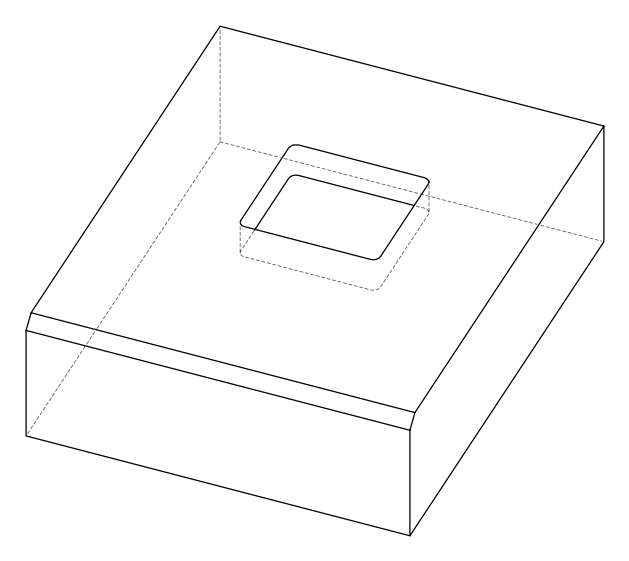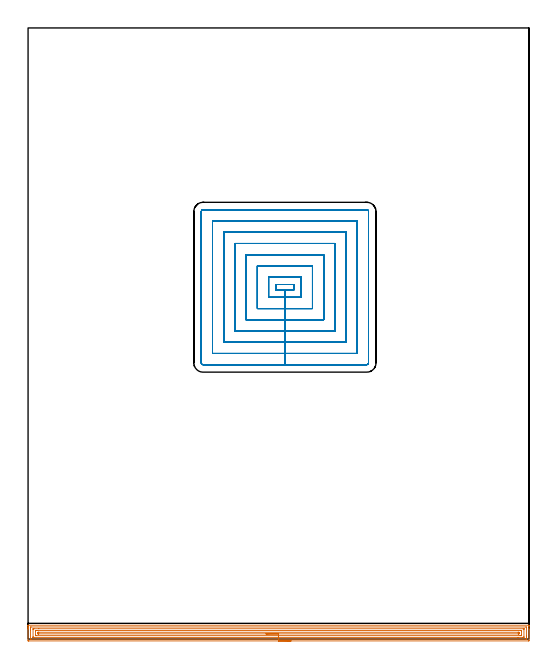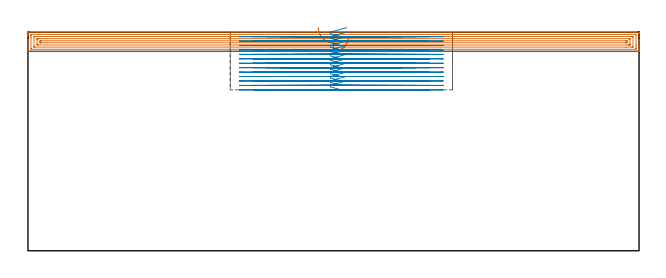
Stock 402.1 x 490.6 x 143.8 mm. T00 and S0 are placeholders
(PLAN: 2 operations, 1 tool changes, 74.9 min)
(1 AREA_MILL | FG_CHAMFER_SURFACE | UGT0205_001 | 16.31 min | 32023 mm3)
(2 MILL_RECTANGULAR_POCKET | POCKET_RECTANGULAR_STRAIGHT | NXT0201_011 | Follow Part, ap 3, ae 75% | 58.54 min | 753652 mm3)
(TOOL UGT0205_001 | Chamfer Mill 20 x 3 x 45 deg. | D20 FL50 Z2)
(TOOL NXT0201_011 | ENDMILL 12mm [2P460-1200-NA 1630] | D12 FL38 Z6)
(OP 1 AREA_MILL)
G17 G21 G94 G90
T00 M6
G54
G17 G0 G90 X211.05 Y-1.5 S1061 M3
G43 Z153.8 H0
Z141.2
G94 G1 X211.012 Z140.328 F250.
X210.898 Z139.463
X210.709 Z138.612
X210.447 Z137.78
X210.113 Z136.974
X209.71 Z136.2
X209.242 Z135.464
X208.71 Z134.772
X208.121 Z134.129
X207.478 Z133.54
X206.786 Z133.008
X206.05 Z132.54
X205.276 Z132.137
X204.47 Z131.803
X203.638 Z131.541
X202.786 Z131.352
X201.922 Z131.238
X201.05 Z131.2
X0.611
X0.251 Y-1.497 Z131.202
X0.01 Y-1.492 Z131.206
X0. Y-1.248 Z131.45
Y7.905 Z140.6
Y8.466 Z141.163
Y8.793 Z141.489
Y9.354 Z142.05
Y9.68 Z142.375
Y10.333 Z143.032
Y10.708 Z143.407
X0.007 Y11.068 Z143.76
X0.01 Y11.097 Z143.788
X0.164 Y11.1 Z143.8
X401.936
X402.09 Y11.097 Z143.788
X402.093 Y11.068 Z143.76
X402.1 Y10.708 Z143.407
Y10.333 Z143.032
Y9.68 Z142.375
Y8.466 Z141.163
Y7.905 Z140.6
Y-0.967 Z131.73
X402.098 Y-1.249 Z131.448
X402.09 Y-1.492 Z131.206
X401.847 Y-1.499 Z131.199
X201.05 Y-1.5 Z131.2
Y-0.086 Z132.614
X2.402
X2.01 Y-0.08 Z132.62
X2.001 Y0.313 Z133.013
X2. Y7.412 Z140.112
Y8.793 Z141.493
X2.001 Y9.185 Z141.885
X2.01 Y9.68 Z142.38
X2.391 Y9.686 Z142.386
X399.698
X400.09 Y9.68 Z142.38
X400.099 Y9.287 Z141.987
X400.1 Y2.582 Z135.282
Y0.807 Z133.507
X400.099 Y0.415 Z133.115
X400.09 Y-0.08 Z132.62
X399.709 Y-0.086 Z132.614
X201.05
Y1.328 Z134.028
X4.55
X4.182 Y1.33 Z134.03
X4.06 Y1.332 Z134.032
X4.023 Y1.335 Z134.035
X4.01 Y1.394 Z134.094
X4.004 Y1.514 Z134.214
X4.001 Y1.695 Z134.395
Y7.905 Z140.605
X4.002 Y8.084 Z140.784
X4.01 Y8.26 Z140.96
X4.182 Y8.264 Z140.964
X4.708 Y8.27 Z140.97
X8.65 Y8.271 Z140.971
X397.55
X397.918 Y8.27 Z140.97
X398.04 Y8.267 Z140.967
X398.077 Y8.265 Z140.965
X398.09 Y8.206 Z140.906
X398.096 Y8.086 Z140.786
X398.099 Y7.905 Z140.605
Y1.695 Z134.395
X398.098 Y1.516 Z134.216
X398.09 Y1.34 Z134.04
X397.918 Y1.335 Z134.035
X397.393 Y1.329 Z134.029
X393.447 Y1.328 Z134.028
X201.05
Y2.743 Z135.443
X6.698
X6.089 Y2.748 Z135.448
X6.024 Y2.749 Z135.449
X6.01 Y2.828 Z135.528
X6.006 Y3.031 Z135.731
X6. Y3.437 Z136.137
Y6.099 Z138.799
X6.001 Y6.558 Z139.258
X6.004 Y6.772 Z139.472
X6.007 Y6.825 Z139.525
X6.01 Y6.847 Z139.547
X6.027 Y6.85 Z139.55
X6.134 Y6.853 Z139.553
X6.861 Y6.857 Z139.557
X7.022
X395.402
X396.011 Y6.852 Z139.552
X396.075 Y6.85 Z139.55
X396.09 Y6.771 Z139.471
X396.094 Y6.569 Z139.269
X396.1 Y6.163 Z138.863
Y3.501 Z136.201
X396.099 Y3.042 Z135.742
X396.096 Y2.828 Z135.528
X396.093 Y2.775 Z135.475
X396.091 Y2.753 Z135.453
X396.073 Y2.75 Z135.45
X395.966 Y2.747 Z135.447
X395.239 Y2.743 Z135.443
X395.078
X201.05
Y4.157 Z136.857
X8.646
X8.445 Y4.158 Z136.858
X8.045 Y4.164 Z136.864
X8.009 Y4.166 Z136.866
X8.006 Y4.177 Z136.877
X8.002 Y4.208 Z136.908
X8. Y4.265 Z136.965
Y4.356 Z137.056
Y4.998 Z137.698
X8.004 Y5.244 Z137.944
X8.01 Y5.403 Z138.103
X8.013 Y5.436 Z138.136
X8.111 Y5.439 Z138.139
X8.245 Y5.442 Z138.142
X8.446 Y5.443 Z138.143
X8.646
X393.454
X393.655 Y5.442 Z138.142
X394.055 Y5.436 Z138.136
X394.091 Y5.434 Z138.134
X394.094 Y5.423 Z138.123
X394.098 Y5.392 Z138.092
X394.1 Y5.335 Z138.035
Y5.244 Z137.944
Y4.602 Z137.302
X394.096 Y4.356 Z137.056
X394.09 Y4.196 Z136.896
X394.087 Y4.164 Z136.864
X393.989 Y4.161 Z136.861
X393.855 Y4.158 Z136.858
X393.654 Y4.157 Z136.857
X393.454
X201.05
X200.178 Z136.895
X199.314 Z137.009
X198.462 Z137.198
X197.63 Z137.46
X196.824 Z137.794
X196.05 Z138.197
X195.314 Z138.665
X194.622 Z139.196
X193.979 Z139.786
X193.39 Z140.429
X192.858 Z141.121
X192.39 Z141.857
X191.987 Z142.631
X191.653 Z143.437
X191.391 Z144.269
X191.202 Z145.12
X191.088 Z145.985
X191.05 Z146.857
G0 Z153.8
M5
M2
(OP 2 MILL_RECTANGULAR_POCKET)
G17 G21 G94 G90
T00 M6
G54
G17 G0 G90 X209.776 Y284.6 S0 M3
G43 Z153.8 H1
Z146.8
G94 G1 X199.1 Z143.939 F250.
Y280.3 Z142.787
X206.2 Z140.885
X213.3 F500.
Y284.6
X199.1
Y280.3
X206.2
Y274.3
X219.3
Y290.6
X193.1
Y274.3
X206.2
Y265.3
X228.3
Y299.6
X184.1
Y265.3
X206.2
Y256.3
X237.3
Y308.6
X175.1
Y256.3
X206.2
Y247.3
X246.3
Y317.6
X166.1
Y247.3
X206.2
Y238.3
X255.3
Y326.6
X157.1
Y238.3
X206.2
Y229.3
X264.3
Y335.6
X148.1
Y229.3
X206.2
Y220.3
X272.
G3 X273.3 Y221.6 R1.3
G1 Y343.3
G3 X272. Y344.6 R1.3
G1 X140.4
G3 X139.1 Y343.3 R1.3
G1 Y221.6
G3 X140.4 Y220.3 R1.3
G1 X206.2
X207.2
G0 X209.776 Y284.6 Z143.885
G1 X199.1 Z141.024 F250.
Y280.3 Z139.872
X206.2 Z137.969
X213.3 F500.
Y284.6
X199.1
Y280.3
X206.2
Y274.3
X219.3
Y290.6
X193.1
Y274.3
X206.2
Y265.3
X228.3
Y299.6
X184.1
Y265.3
X206.2
Y256.3
X237.3
Y308.6
X175.1
Y256.3
X206.2
Y247.3
X246.3
Y317.6
X166.1
Y247.3
X206.2
Y238.3
X255.3
Y326.6
X157.1
Y238.3
X206.2
Y229.3
X264.3
Y335.6
X148.1
Y229.3
X206.2
Y220.3
X272.
G3 X273.3 Y221.6 R1.3
G1 Y343.3
G3 X272. Y344.6 R1.3
G1 X140.4
G3 X139.1 Y343.3 R1.3
G1 Y221.6
G3 X140.4 Y220.3 R1.3
G1 X206.2
X207.2
G0 X209.776 Y284.6 Z140.969
G1 X199.1 Z138.108 F250.
Y280.3 Z136.956
X206.2 Z135.054
X213.3 F500.
Y284.6
X199.1
Y280.3
X206.2
Y274.3
X219.3
Y290.6
X193.1
Y274.3
X206.2
Y265.3
X228.3
Y299.6
X184.1
Y265.3
X206.2
Y256.3
X237.3
Y308.6
X175.1
Y256.3
X206.2
Y247.3
X246.3
Y317.6
X166.1
Y247.3
X206.2
Y238.3
X255.3
Y326.6
X157.1
Y238.3
X206.2
Y229.3
X264.3
Y335.6
X148.1
Y229.3
X206.2
Y220.3
X272.
G3 X273.3 Y221.6 R1.3
G1 Y343.3
G3 X272. Y344.6 R1.3
G1 X140.4
G3 X139.1 Y343.3 R1.3
G1 Y221.6
G3 X140.4 Y220.3 R1.3
G1 X206.2
X207.2
G0 X209.776 Y284.6 Z138.054
G1 X199.1 Z135.193 F250.
Y280.3 Z134.041
X206.2 Z132.138
X213.3 F500.
Y284.6
X199.1
Y280.3
X206.2
Y274.3
X219.3
Y290.6
X193.1
Y274.3
X206.2
Y265.3
X228.3
Y299.6
X184.1
Y265.3
X206.2
Y256.3
X237.3
Y308.6
X175.1
Y256.3
X206.2
Y247.3
X246.3
Y317.6
X166.1
Y247.3
X206.2
Y238.3
X255.3
Y326.6
X157.1
Y238.3
X206.2
Y229.3
X264.3
Y335.6
X148.1
Y229.3
X206.2
Y220.3
X272.
G3 X273.3 Y221.6 R1.3
G1 Y343.3
G3 X272. Y344.6 R1.3
G1 X140.4
G3 X139.1 Y343.3 R1.3
G1 Y221.6
G3 X140.4 Y220.3 R1.3
G1 X206.2
X207.2
G0 X209.776 Y284.6 Z135.138
G1 X199.1 Z132.278 F250.
Y280.3 Z131.125
X206.2 Z129.223
X213.3 F500.
Y284.6
X199.1
Y280.3
X206.2
Y274.3
X219.3
Y290.6
X193.1
Y274.3
X206.2
Y265.3
X228.3
Y299.6
X184.1
Y265.3
X206.2
Y256.3
X237.3
Y308.6
X175.1
Y256.3
X206.2
Y247.3
X246.3
Y317.6
X166.1
Y247.3
X206.2
Y238.3
X255.3
Y326.6
X157.1
Y238.3
X206.2
Y229.3
X264.3
Y335.6
X148.1
Y229.3
X206.2
Y220.3
X272.
G3 X273.3 Y221.6 R1.3
G1 Y343.3
G3 X272. Y344.6 R1.3
G1 X140.4
G3 X139.1 Y343.3 R1.3
G1 Y221.6
G3 X140.4 Y220.3 R1.3
G1 X206.2
X207.2
G0 X209.776 Y284.6 Z132.223
G1 X199.1 Z129.362 F250.
Y280.3 Z128.21
X206.2 Z126.308
X213.3 F500.
Y284.6
X199.1
Y280.3
X206.2
Y274.3
X219.3
Y290.6
X193.1
Y274.3
X206.2
Y265.3
X228.3
Y299.6
X184.1
Y265.3
X206.2
Y256.3
X237.3
Y308.6
X175.1
Y256.3
X206.2
Y247.3
X246.3
Y317.6
X166.1
Y247.3
X206.2
Y238.3
X255.3
Y326.6
X157.1
Y238.3
X206.2
Y229.3
X264.3
Y335.6
X148.1
Y229.3
X206.2
Y220.3
X272.
G3 X273.3 Y221.6 R1.3
G1 Y343.3
G3 X272. Y344.6 R1.3
G1 X140.4
G3 X139.1 Y343.3 R1.3
G1 Y221.6
G3 X140.4 Y220.3 R1.3
G1 X206.2
X207.2
G0 X209.776 Y284.6 Z129.308
G1 X199.1 Z126.447 F250.
Y280.3 Z125.295
X206.2 Z123.392
X213.3 F500.
Y284.6
X199.1
Y280.3
X206.2
Y274.3
X219.3
Y290.6
X193.1
Y274.3
X206.2
Y265.3
X228.3
Y299.6
X184.1
Y265.3
X206.2
Y256.3
X237.3
Y308.6
X175.1
Y256.3
X206.2
Y247.3
X246.3
Y317.6
X166.1
Y247.3
X206.2
Y238.3
X255.3
Y326.6
X157.1
Y238.3
X206.2
Y229.3
X264.3
Y335.6
X148.1
Y229.3
X206.2
Y220.3
X272.
G3 X273.3 Y221.6 R1.3
G1 Y343.3
G3 X272. Y344.6 R1.3
G1 X140.4
G3 X139.1 Y343.3 R1.3
G1 Y221.6
G3 X140.4 Y220.3 R1.3
G1 X206.2
X207.2
G0 X209.776 Y284.6 Z126.392
G1 X199.1 Z123.532 F250.
Y280.3 Z122.379
X206.2 Z120.477
X213.3 F500.
Y284.6
X199.1
Y280.3
X206.2
Y274.3
X219.3
Y290.6
X193.1
Y274.3
X206.2
Y265.3
X228.3
Y299.6
X184.1
Y265.3
X206.2
Y256.3
X237.3
Y308.6
X175.1
Y256.3
X206.2
Y247.3
X246.3
Y317.6
X166.1
Y247.3
X206.2
Y238.3
X255.3
Y326.6
X157.1
Y238.3
X206.2
Y229.3
X264.3
Y335.6
X148.1
Y229.3
X206.2
Y220.3
X272.
G3 X273.3 Y221.6 R1.3
G1 Y343.3
G3 X272. Y344.6 R1.3
G1 X140.4
G3 X139.1 Y343.3 R1.3
G1 Y221.6
G3 X140.4 Y220.3 R1.3
G1 X206.2
X207.2
G0 X209.776 Y284.6 Z123.477
G1 X199.1 Z120.616 F250.
Y280.3 Z119.464
X206.2 Z117.562
X213.3 F500.
Y284.6
X199.1
Y280.3
X206.2
Y274.3
X219.3
Y290.6
X193.1
Y274.3
X206.2
Y265.3
X228.3
Y299.6
X184.1
Y265.3
X206.2
Y256.3
X237.3
Y308.6
X175.1
Y256.3
X206.2
Y247.3
X246.3
Y317.6
X166.1
Y247.3
X206.2
Y238.3
X255.3
Y326.6
X157.1
Y238.3
X206.2
Y229.3
X264.3
Y335.6
X148.1
Y229.3
X206.2
Y220.3
X272.
G3 X273.3 Y221.6 R1.3
G1 Y343.3
G3 X272. Y344.6 R1.3
G1 X140.4
G3 X139.1 Y343.3 R1.3
G1 Y221.6
G3 X140.4 Y220.3 R1.3
G1 X206.2
X207.2
G0 X209.776 Y284.6 Z120.562
G1 X199.1 Z117.701 F250.
Y280.3 Z116.549
X206.2 Z114.646
X213.3 F500.
Y284.6
X199.1
Y280.3
X206.2
Y274.3
X219.3
Y290.6
X193.1
Y274.3
X206.2
Y265.3
X228.3
Y299.6
X184.1
Y265.3
X206.2
Y256.3
X237.3
Y308.6
X175.1
Y256.3
X206.2
Y247.3
X246.3
Y317.6
X166.1
Y247.3
X206.2
Y238.3
X255.3
Y326.6
X157.1
Y238.3
X206.2
Y229.3
X264.3
Y335.6
X148.1
Y229.3
X206.2
Y220.3
X272.
G3 X273.3 Y221.6 R1.3
G1 Y343.3
G3 X272. Y344.6 R1.3
G1 X140.4
G3 X139.1 Y343.3 R1.3
G1 Y221.6
G3 X140.4 Y220.3 R1.3
G1 X206.2
X207.2
G0 X209.776 Y284.6 Z117.646
G1 X199.1 Z114.785 F250.
Y280.3 Z113.633
X206.2 Z111.731
X213.3 F500.
Y284.6
X199.1
Y280.3
X206.2
Y274.3
X219.3
Y290.6
X193.1
Y274.3
X206.2
Y265.3
X228.3
Y299.6
X184.1
Y265.3
X206.2
Y256.3
X237.3
Y308.6
X175.1
Y256.3
X206.2
Y247.3
X246.3
Y317.6
X166.1
Y247.3
X206.2
Y238.3
X255.3
Y326.6
X157.1
Y238.3
X206.2
Y229.3
X264.3
Y335.6
X148.1
Y229.3
X206.2
Y220.3
X272.
G3 X273.3 Y221.6 R1.3
G1 Y343.3
G3 X272. Y344.6 R1.3
G1 X140.4
G3 X139.1 Y343.3 R1.3
G1 Y221.6
G3 X140.4 Y220.3 R1.3
G1 X206.2
X207.2
G0 X209.776 Y284.6 Z114.731
G1 X199.1 Z111.87 F250.
Y280.3 Z110.718
X206.2 Z108.815
X213.3 F500.
Y284.6
X199.1
Y280.3
X206.2
Y274.3
X219.3
Y290.6
X193.1
Y274.3
X206.2
Y265.3
X228.3
Y299.6
X184.1
Y265.3
X206.2
Y256.3
X237.3
Y308.6
X175.1
Y256.3
X206.2
Y247.3
X246.3
Y317.6
X166.1
Y247.3
X206.2
Y238.3
X255.3
Y326.6
X157.1
Y238.3
X206.2
Y229.3
X264.3
Y335.6
X148.1
Y229.3
X206.2
Y220.3
X272.
G3 X273.3 Y221.6 R1.3
G1 Y343.3
G3 X272. Y344.6 R1.3
G1 X140.4
G3 X139.1 Y343.3 R1.3
G1 Y221.6
G3 X140.4 Y220.3 R1.3
G1 X206.2
X207.2
G0 X209.776 Y284.6 Z111.815
G1 X199.1 Z108.955 F250.
Y280.3 Z107.802
X206.2 Z105.9
X213.3 F500.
Y284.6
X199.1
Y280.3
X206.2
Y274.3
X219.3
Y290.6
X193.1
Y274.3
X206.2
Y265.3
X228.3
Y299.6
X184.1
Y265.3
X206.2
Y256.3
X237.3
Y308.6
X175.1
Y256.3
X206.2
Y247.3
X246.3
Y317.6
X166.1
Y247.3
X206.2
Y238.3
X255.3
Y326.6
X157.1
Y238.3
X206.2
Y229.3
X264.3
Y335.6
X148.1
Y229.3
X206.2
Y220.3
X272.
G3 X273.3 Y221.6 R1.3
G1 Y343.3
G3 X272. Y344.6 R1.3
G1 X140.4
G3 X139.1 Y343.3 R1.3
G1 Y221.6
G3 X140.4 Y220.3 R1.3
G1 X206.2
X207.2
G0 Z153.8
M5
M2
